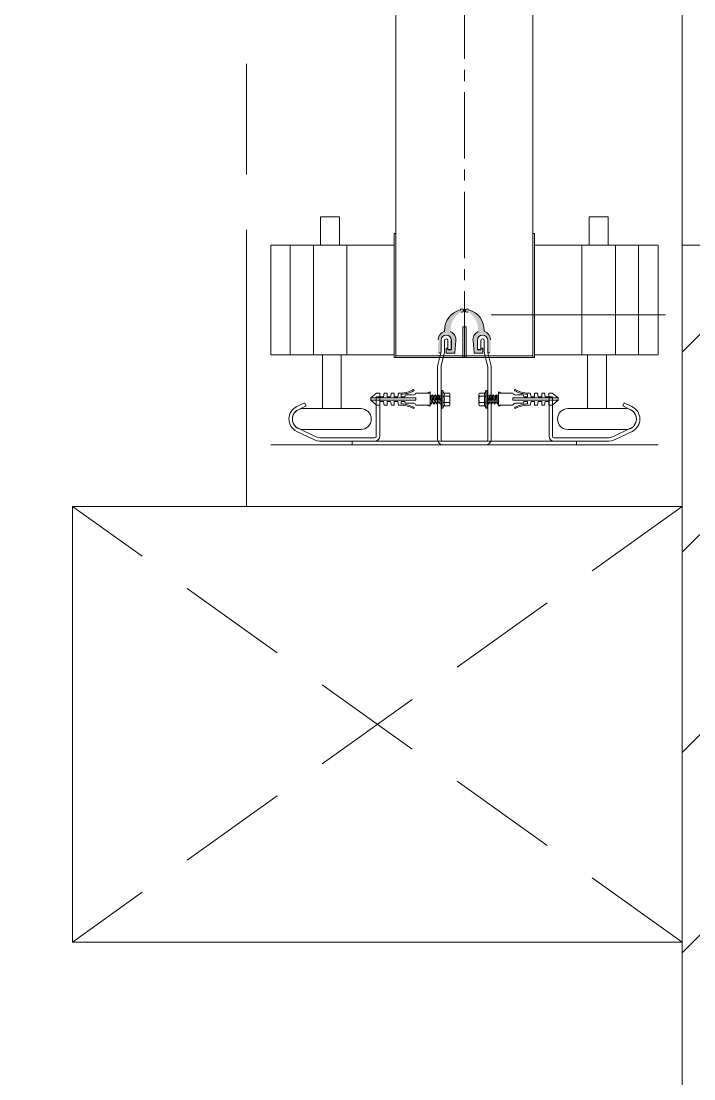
# Model space of a CAD drawing. Header units: millimetres. Extents: x -162958 to 167200, y -450 to 146301.
# Drawn here: x 138070 to 138457, y 130122 to 130729 of the extents above; entities that cross this region are included whole.
import ezdxf

# ---------------------------------------------------------------- set-up
doc = ezdxf.new("R2010")
doc.units = ezdxf.units.MM
for name, pattern in [('Xr_MB nha xuong CM2$0$Xr_MB nha xuong + VP$0$CENTER2', [28.575000000000003, 19.05, -3.175, 3.175, -3.175]), ('Xr_MB nha xuong CM2$0$Xr_MB nha xuong + VP$0$HIDDEN', [9.524999999999999, 6.35, -3.175]), ('Xr_MB nha xuong CM2$0$Xr_MB nha xuong + VP$0$HIDDENX2', [0.75, 0.5, -0.25])]:
    doc.linetypes.add(name, pattern=pattern)
for name, color, linetype, lineweight in [('Xr_MB nha xuong CM2$0$A-Solid-Wall H', 9, 'Continuous', 18), ('Xr_MB nha xuong CM2$0$A-Solid-WallC', 2, 'Continuous', 5), ('Xr_MB nha xuong CM2$0$Xr_MB nha xuong + VP$0$147CUA', 147, 'Continuous', 5), ('Xr_MB nha xuong CM2$0$Xr_MB nha xuong + VP$0$CJSC.11-Khuat', 169, 'Xr_MB nha xuong CM2$0$Xr_MB nha xuong + VP$0$HIDDENX2', 5), ('Xr_MB nha xuong CM2$0$Xr_MB nha xuong + VP$0$CJSC.2-Tuong', 8, 'Continuous', 5), ('Xr_MB nha xuong CM2$0$Xr_MB nha xuong + VP$0$CJSC.3-Net thay', 140, 'Continuous', 5), ('Xr_MB nha xuong CM2$0$Xr_MB nha xuong + VP$0$CJSC.8-Cua', 15, 'Continuous', 5)]:
    doc.layers.add(name, color=color, linetype=linetype, lineweight=lineweight)

# ---------------------------------------------------------------- blocks, each defined once
blk = doc.blocks.new('Xr_MB nha xuong CM2$0$2026Xr_MB nha xuong + VP$0$20240511cua cuon 5x4m')
blk.add_wipeout([(440860.2429716208, 1780962.105648726), (440860.2429716208, 1781162.105648726), (444860.2429716208, 1781162.105648726), (444860.2429716208, 1780962.1056487262)]).dxf.layer = 'Xr_MB nha xuong CM2$0$Xr_MB nha xuong + VP$0$CJSC.11-Khuat'
at = {"layer": 'Xr_MB nha xuong CM2$0$Xr_MB nha xuong + VP$0$147CUA', "color": 0}
blk.add_lwpolyline([(440860.2429716208, 1780962.105648726), (440860.2429716208, 1781162.105648726), (444860.2429716208, 1781162.105648726), (444860.2429716208, 1780962.105648726)], close=True, dxfattribs=at)
blk = doc.blocks.new('Xr_MB nha xuong CM2$0$2026Xr_MB nha xuong + VP$0$20240511CUA CUON NHANH 5X4M')
at = {"layer": 'Xr_MB nha xuong CM2$0$Xr_MB nha xuong + VP$0$CJSC.8-Cua'}
h = blk.add_hatch(color=256, dxfattribs=at)
edge = h.paths.add_edge_path()
edge.add_ellipse((532877.4261443012, 1688122.853504697), major_axis=(-0.1738785667439137, 0.1738785667439136), ratio=0.9999999999949267, start_angle=49.23560646993282, end_angle=109.7750835412209)
edge.add_ellipse((532875.2254181297, 1688118.18199776), major_axis=(-3.477571333518089, 3.477571333518089), ratio=0.9999999999990228, start_angle=215.8381215026716, end_angle=289.7750835357741, ccw=False)
edge.add_line((532880.0807045454, 1688117.398927786), (532879.5224901249, 1688110.539109331))
edge.add_ellipse((532879.2773988328, 1688110.559053516), major_axis=(-0.1738785667332311, 0.173878566733231), ratio=0.9999999999597684, start_angle=135.0000000191913, end_angle=220.3478340815832, ccw=False)
edge.add_line((532879.2773988328, 1688110.313152089), (532874.8319758463, 1688110.313152089))
edge.add_ellipse((532874.8319758463, 1688110.559053516), major_axis=(-0.1738785666912009, -0.173878566691201), ratio=0.999999999971421, start_angle=-45.00000000760002, end_angle=44.99999999403752, ccw=False)
edge.add_line((532874.5860744191, 1688110.559053516), (532874.5860744191, 1688113.018067789))
edge.add_ellipse((532874.8319758463, 1688113.018067789), major_axis=(-0.173878566691201, 0.1738785666912009), ratio=0.999999999971421, start_angle=-44.99999999403741, end_angle=45.00000000760002, ccw=False)
edge.add_line((532874.8319758463, 1688113.263969216), (532875.3237787008, 1688113.263969216))
edge.add_ellipse((532875.3237787008, 1688113.018067789), major_axis=(-0.1738785666912009, -0.173878566691201), ratio=0.999999999971421, start_angle=135.0000000059625, end_angle=225.0000000008187, ccw=False)
edge.add_line((532875.569680128, 1688113.018067789), (532875.569680128, 1688112.526264934))
edge.add_ellipse((532875.8155815552, 1688112.526264934), major_axis=(-0.1738785666912009, -0.1738785666912009), ratio=0.999999999971421, start_angle=314.9999999924, end_angle=404.9999999940374)
edge.add_line((532875.8155815552, 1688112.280363507), (532877.2909901186, 1688112.280363507))
edge.add_ellipse((532877.2909901182, 1688112.526264934), major_axis=(-0.1738785666991834, -0.1738785666991834), ratio=0.9999999999900508, start_angle=45.00000001384759, end_angle=99.15531080562705)
edge.add_line((532877.490319615, 1688112.382267491), (532877.5977977256, 1688112.382267491))
edge.add_line((532877.597797726, 1688112.382267491), (532877.597797726, 1688117.79209889))
edge.add_ellipse((532874.6469805993, 1688117.792098891), major_axis=(-2.086542800113071, -2.086542800113071), ratio=0.9999999999972956, start_angle=134.9999999993574, end_angle=314.9999999993574)
edge.add_line((532871.6961634734, 1688117.792098891), (532871.6961634734, 1688111.209577419))
edge.add_ellipse((532869.2371492011, 1688111.209577419), major_axis=(-1.73878566656704, -1.738785666567042), ratio=0.9999999999945743, start_angle=120.96375653136079, end_angle=134.9999999971321, ccw=False)
edge.add_line((532871.6227434545, 1688110.613178855), (532870.39268349, 1688110.492142668))
edge.add_ellipse((532870.354155388, 1688110.883693963), major_axis=(-0.278205706655803, 0.2782057066558027), ratio=0.9999999999996256, start_angle=44.17938350134301, end_angle=140.6197341970689, ccw=False)
edge.add_line((532869.9607534579, 1688110.889328831), (532870.0631128435, 1688118.035614162))
edge.add_ellipse((532874.9808076366, 1688118.092908852), major_axis=(-3.477571333525854, 3.477571333525853), ratio=0.9999999999980459, start_angle=-25.953319780062486, end_angle=45.667506949178176, ccw=False)
edge.add_ellipse((532873.2401959032, 1688123.214409555), major_axis=(-0.3477571334271461, 0.3477571334271461), ratio=0.9999999999951805, start_angle=151.0134550133116, end_angle=227.0610489821468)
edge.add_ellipse((532885.6170734761, 1688123.659823852), major_axis=(-8.409682342549184, 8.40968234254918), ratio=0.9999999999998584, start_angle=-30.56151097227712, end_angle=47.061048965440705, ccw=False)
edge.add_ellipse((532883.5963217595, 1688134.90329481), major_axis=(-0.6955142667529323, -0.6955142667529326), ratio=0.9999999999937147, start_angle=20.46370466097801, end_angle=298.8263261093956, ccw=False)
edge.add_ellipse((532888.953878057, 1688123.707251428), major_axis=(-8.347541424541994, 8.347541424542), ratio=0.9999999999998974, start_angle=344.2374473503, end_angle=409.2356064982607)
h = blk.add_hatch(color=256, dxfattribs=at)
edge = h.paths.add_edge_path()
edge.add_ellipse((532892.7342077785, 1688122.853504697), major_axis=(0.1738785667439137, 0.1738785667439136), ratio=0.9999999999949267, start_angle=250.2249164587791, end_angle=310.7643935300672, ccw=False)
edge.add_ellipse((532894.93493395, 1688118.18199776), major_axis=(3.477571333518089, 3.477571333518089), ratio=0.9999999999990228, start_angle=70.22491646422587, end_angle=144.1618784973284)
edge.add_line((532890.0796475343, 1688117.398927786), (532890.6378619547, 1688110.539109331))
edge.add_ellipse((532890.8829532468, 1688110.559053516), major_axis=(0.1738785667332312, 0.173878566733231), ratio=0.9999999999597684, start_angle=139.6521659184168, end_angle=224.9999999808087)
edge.add_line((532890.8829532468, 1688110.313152089), (532895.3283762333, 1688110.313152089))
edge.add_ellipse((532895.3283762333, 1688110.559053516), major_axis=(0.1738785666912008, -0.173878566691201), ratio=0.999999999971421, start_angle=315.0000000059625, end_angle=405.0000000076)
edge.add_line((532895.5742776606, 1688110.559053516), (532895.5742776606, 1688113.018067789))
edge.add_ellipse((532895.3283762333, 1688113.018067789), major_axis=(0.1738785666912011, 0.1738785666912009), ratio=0.999999999971421, start_angle=314.9999999924, end_angle=404.9999999940374)
edge.add_line((532895.3283762333, 1688113.263969216), (532894.8365733789, 1688113.263969216))
edge.add_ellipse((532894.8365733789, 1688113.018067789), major_axis=(0.1738785666912008, -0.173878566691201), ratio=0.999999999971421, start_angle=134.9999999991813, end_angle=224.9999999940375)
edge.add_line((532894.5906719516, 1688113.018067789), (532894.5906719516, 1688112.526264934))
edge.add_ellipse((532894.3447705244, 1688112.526264934), major_axis=(0.1738785666912008, -0.1738785666912009), ratio=0.999999999971421, start_angle=-44.99999999403741, end_angle=45.00000000760002, ccw=False)
edge.add_line((532894.3447705244, 1688112.280363507), (532892.869361961, 1688112.280363507))
edge.add_ellipse((532892.8693619615, 1688112.526264934), major_axis=(0.1738785666991834, -0.1738785666991835), ratio=0.9999999999900508, start_angle=260.84468919437296, end_angle=314.99999998615243, ccw=False)
edge.add_line((532892.6700324647, 1688112.382267491), (532892.5625543541, 1688112.382267491))
edge.add_line((532892.5625543536, 1688112.382267491), (532892.5625543536, 1688117.79209889))
edge.add_ellipse((532895.5133714804, 1688117.792098891), major_axis=(2.08654280011307, -2.086542800113071), ratio=0.9999999999972956, start_angle=45.000000000642615, end_angle=225.0000000006426, ccw=False)
edge.add_line((532898.4641886062, 1688117.792098891), (532898.4641886062, 1688111.209577419))
edge.add_ellipse((532900.9232028786, 1688111.209577419), major_axis=(1.73878566656704, -1.738785666567042), ratio=0.9999999999945743, start_angle=225.0000000028679, end_angle=239.0362434686392)
edge.add_line((532898.5376086251, 1688110.613178855), (532899.7676685897, 1688110.492142668))
edge.add_ellipse((532899.8061966917, 1688110.883693963), major_axis=(0.2782057066558031, 0.2782057066558027), ratio=0.9999999999996256, start_angle=219.3802658029311, end_angle=315.820616498657)
edge.add_line((532900.1995986218, 1688110.889328831), (532900.0972392361, 1688118.035614162))
edge.add_ellipse((532895.179544443, 1688118.092908852), major_axis=(3.477571333525855, 3.477571333525852), ratio=0.9999999999980459, start_angle=314.3324930508218, end_angle=385.9533197800625)
edge.add_ellipse((532896.9201561764, 1688123.214409555), major_axis=(0.3477571334271463, 0.347757133427146), ratio=0.9999999999951805, start_angle=132.9389510178532, end_angle=208.9865449866884, ccw=False)
edge.add_ellipse((532884.5432786036, 1688123.659823852), major_axis=(8.409682342549187, 8.409682342549178), ratio=0.9999999999998584, start_angle=312.9389510345593, end_angle=390.5615109722771)
edge.add_ellipse((532886.5640303202, 1688134.90329481), major_axis=(0.695514266752932, -0.6955142667529328), ratio=0.9999999999937147, start_angle=61.17367389060441, end_angle=339.536295339022)
edge.add_ellipse((532881.2064740227, 1688123.707251428), major_axis=(8.347541424541994, 8.347541424542), ratio=0.9999999999998974, start_angle=-49.23560649826072, end_angle=15.762552649700012, ccw=False)
at = {"layer": 'Xr_MB nha xuong CM2$0$Xr_MB nha xuong + VP$0$CJSC.11-Khuat', "linetype": 'Xr_MB nha xuong CM2$0$Xr_MB nha xuong + VP$0$HIDDEN', "ltscale": 10}
for p, q in [((533010.0801760382, 1688022.355879378), (532660.0801760382, 1687772.355879378)), ((533010.0801760382, 1687772.355879378), (532660.0801760382, 1688022.355879378))]:
    blk.add_line(p, q, dxfattribs=at)
blk.add_lwpolyline([(533010.08017604, 1692322.355879378), (533010.08017604, 1688022.355879378), (532760.08017604, 1688022.355879378), (532760.08017604, 1692322.355879378)], close=True, dxfattribs=at)
at = {"layer": 'Xr_MB nha xuong CM2$0$Xr_MB nha xuong + VP$0$CJSC.3-Net thay'}
blk.add_lwpolyline([(533010.0801760382, 1688022.355879378), (533010.0801760382, 1687772.355879378), (532660.0801760382, 1687772.355879378), (532660.0801760382, 1688022.355879378)], close=True, dxfattribs=at)
at = {"layer": 'Xr_MB nha xuong CM2$0$Xr_MB nha xuong + VP$0$CJSC.8-Cua'}
for p, q in [((532845.7359476874, 1688107.792150653), (532845.7359476879, 1692235.936002394)), ((532924.4244043923, 1688107.792150653), (532924.4244043919, 1692235.936002394)), ((532802.5809542381, 1688176.437067194), (532802.5809542381, 1688188.560114334)), ((532802.5809542381, 1688188.560114334), (532813.4006170349, 1688188.560114334)), ((532813.4006170349, 1688176.437067194), (532813.4006170349, 1688188.560114334)), ((532956.7597350448, 1688176.437067194), (532956.7597350448, 1688188.560114334)), ((532967.5793978416, 1688188.560114334), (532956.7597350448, 1688188.560114334)), ((532967.5793978416, 1688176.437067194), (532967.5793978416, 1688188.560114334)), ((532802.5809542381, 1688172.355879378), (532802.5809542381, 1688176.437067194)), ((532813.4006170349, 1688172.355879378), (532813.4006170349, 1688176.437067194)), ((532845.7359476874, 1688179.075680532), (532844.7523419785, 1688179.075680532)), ((532844.7523419785, 1688107.792150653), (532844.7523419785, 1688179.075680532)), ((532924.4244043923, 1688179.075680532), (532925.4080101012, 1688179.075680532)), ((532925.4080101012, 1688107.792150653), (532925.4080101012, 1688179.075680532)), ((532956.7597350448, 1688172.355879378), (532956.7597350448, 1688176.437067194)), ((532967.5793978416, 1688172.355879378), (532967.5793978416, 1688176.437067194)), ((532813.4006170349, 1688172.355879378), (532773.9327309451, 1688172.355879378)), ((532773.9327309451, 1688172.355879378), (532773.9327309451, 1688109.405114015)), ((532785.1577817376, 1688109.405114015), (532785.1577817376, 1688172.355879378)), ((532798.4006299756, 1688172.355879378), (532798.4006299756, 1688109.405114015)), ((532844.7523419785, 1688172.355879378), (532813.4006170349, 1688172.355879378)), ((532817.5809412973, 1688172.355879378), (532817.5809412973, 1688109.405114015)), ((532925.4080101012, 1688172.355879378), (532956.7597350448, 1688172.355879378)), ((532952.5794107823, 1688172.355879378), (532952.5794107823, 1688109.405114015)), ((532956.7597350448, 1688172.355879378), (532996.2276211346, 1688172.355879378)), ((532971.7597221041, 1688172.355879378), (532971.7597221041, 1688109.405114015)), ((532985.002570342, 1688109.405114015), (532985.002570342, 1688172.355879378)), ((532996.2276211346, 1688172.355879378), (532996.2276211346, 1688109.405114015)), ((532900.431400025, 1688132.300347799), (533000.4314000246, 1688132.300347799)), ((532884.0965703314, 1688125.447836892), (532885.0801760403, 1688125.447836892)), ((532884.0965703314, 1688107.792150653), (532884.0965703314, 1688125.447836892)), ((532886.0637817483, 1688125.447836892), (532885.0801760394, 1688125.447836892)), ((532886.0637817483, 1688107.792150653), (532886.0637817483, 1688125.447836892)), ((532871.6961634734, 1688117.792098891), (532871.6961634734, 1688111.209577419)), ((532873.6633748908, 1688117.792098891), (532873.6633748908, 1688111.209577419)), ((532874.8319758463, 1688113.263969216), (532875.3237787008, 1688113.263969216)), ((532875.6305863082, 1688117.792098891), (532875.6305863082, 1688112.382267491)), ((532877.5368915454, 1688112.526264934), (532877.5368915454, 1688118.18199776)), ((532877.597797726, 1688117.792098891), (532877.597797726, 1688112.382267491)), ((532879.5224901249, 1688110.539109331), (532880.0807045454, 1688117.398927786)), ((532890.6378619547, 1688110.539109331), (532890.0796475343, 1688117.398927786)), ((532892.5625543536, 1688117.792098891), (532892.5625543536, 1688112.382267491)), ((532892.6234605343, 1688112.526264934), (532892.6234605343, 1688118.18199776)), ((532894.5297657715, 1688117.792098891), (532894.5297657715, 1688112.382267491)), ((532895.3283762333, 1688113.263969216), (532894.8365733789, 1688113.263969216)), ((532896.4969771889, 1688117.792098891), (532896.4969771889, 1688111.209577419)), ((532898.4641886062, 1688117.792098891), (532898.4641886062, 1688111.209577419)), ((532773.9327309451, 1688109.405114015), (532813.4006170349, 1688109.405114015)), ((532803.564559947, 1688078.546231109), (532803.564559947, 1688109.405114015)), ((532813.4006170349, 1688109.405114015), (532844.752341979, 1688109.405114015)), ((532814.3842227438, 1688078.546231109), (532814.3842227438, 1688109.405114015)), ((532886.0637817483, 1688107.792150653), (532844.7523419785, 1688107.792150653)), ((532885.0801760394, 1688108.775756362), (532845.7359476874, 1688108.775756362)), ((532871.6227434545, 1688110.613178855), (532869.8611080886, 1688103.56663739)), ((532870.39268349, 1688110.492142668), (532871.6227434545, 1688110.613178855)), ((532873.5312188577, 1688110.136060005), (532871.7695834914, 1688103.089518539)), ((532874.5860744191, 1688110.559053516), (532874.5860744191, 1688113.018067789)), ((532874.8319758463, 1688110.313152089), (532879.2773988328, 1688110.313152089)), ((532875.569680128, 1688113.018067789), (532875.569680128, 1688112.526264934)), ((532877.597797726, 1688112.382267491), (532875.6305863082, 1688112.382267491)), ((532875.8155815552, 1688112.280363507), (532877.2909901182, 1688112.280363507)), ((532884.0965703314, 1688107.792150653), (532925.4080101012, 1688107.792150653)), ((532885.0801760403, 1688108.775756362), (532924.4244043923, 1688108.775756362)), ((532895.3283762333, 1688110.313152089), (532890.8829532468, 1688110.313152089)), ((532892.5625543536, 1688112.382267491), (532894.5297657715, 1688112.382267491)), ((532894.3447705244, 1688112.280363507), (532892.8693619615, 1688112.280363507)), ((532894.5906719516, 1688113.018067789), (532894.5906719516, 1688112.526264934)), ((532895.5742776606, 1688110.559053516), (532895.5742776606, 1688113.018067789)), ((532896.6291332219, 1688110.136060005), (532898.3907685883, 1688103.089518539)), ((532898.5376086251, 1688110.613178855), (532900.299243991, 1688103.56663739)), ((532899.7676685897, 1688110.492142668), (532898.5376086251, 1688110.613178855)), ((532956.7597350448, 1688109.405114015), (532925.4080101007, 1688109.405114015)), ((532955.7761293359, 1688078.546231109), (532955.7761293359, 1688109.405114015)), ((532996.2276211346, 1688109.405114015), (532956.7597350448, 1688109.405114015)), ((532966.5957921327, 1688078.546231109), (532966.5957921327, 1688109.405114015)), ((532869.7289520556, 1688060.74296778), (532869.7289520556, 1688102.493119976)), ((532871.6961634734, 1688060.74296778), (532871.6961634734, 1688102.493119976)), ((532898.4641886062, 1688060.74296778), (532898.4641886062, 1688102.493119976)), ((532900.4314000241, 1688060.74296778), (532900.4314000241, 1688102.493119976)), ((532856.2612782835, 1688088.915957254), (532855.9148038018, 1688089.504621624)), ((532913.8990737961, 1688088.915957254), (532914.2455482779, 1688089.504621624)), ((532831.2968514857, 1688084.685433939), (532834.6308598218, 1688087.417672018)), ((532857.2531132458, 1688084.685433939), (532831.2968514857, 1688084.685433939)), ((532831.2968514857, 1688083.319314898), (532831.2968514857, 1688084.685433939)), ((532857.2531132458, 1688083.319314898), (532831.2968514857, 1688083.319314898)), ((532834.6308598218, 1688080.587076819), (532831.2968514857, 1688083.319314898)), ((532834.5298175344, 1688085.3331105), (532834.5298175344, 1688062.710179197)), ((532836.4970289522, 1688085.3331105), (532834.5298175344, 1688085.3331105)), ((532834.6308598218, 1688087.417672018), (532836.5836184218, 1688087.417672018)), ((532836.4970289522, 1688085.3331105), (532836.4970289522, 1688062.710179197)), ((532836.5836184218, 1688087.417672018), (532836.5836184218, 1688085.368493459)), ((532836.5836184218, 1688085.368493459), (532838.6327969821, 1688085.368493459)), ((532838.6327969821, 1688085.368493459), (532839.0832858265, 1688087.417672018)), ((532839.0832858265, 1688087.417672018), (532840.6819755419, 1688087.417672018)), ((532840.6819755419, 1688087.417672018), (532840.6819755419, 1688085.368493459)), ((532840.6819755419, 1688085.368493459), (532842.7311541017, 1688085.368493459)), ((532842.7311541017, 1688085.368493459), (532843.1816429466, 1688087.417672018)), ((532843.1816429466, 1688087.417672018), (532844.7803326619, 1688087.417672018)), ((532844.7803326619, 1688087.417672018), (532844.7803326619, 1688085.368493459)), ((532844.7803326619, 1688085.368493459), (532846.8295112222, 1688085.368493459)), ((532846.8295112222, 1688085.368493459), (532847.2800000662, 1688087.417672018)), ((532847.2800000662, 1688087.417672018), (532848.878689782, 1688087.417672018)), ((532848.878689782, 1688086.739572717), (532848.878689782, 1688085.368493459)), ((532848.878689782, 1688085.368493459), (532850.9278683418, 1688085.368493459)), ((532850.9278683418, 1688085.368493459), (532851.1531127642, 1688086.393082738)), ((532851.1531127642, 1688086.393082738), (532854.9803358547, 1688086.393082738)), ((532857.2531132458, 1688087.417672018), (532865.449827486, 1688087.417672018)), ((532857.2531132458, 1688083.319314898), (532857.2531132458, 1688084.685433939)), ((532863.4006489262, 1688087.417672018), (532865.449827486, 1688088.100731538)), ((532865.449827486, 1688087.417672018), (532865.449827486, 1688088.100731538)), ((532865.449827486, 1688080.587076819), (532865.449827486, 1688087.417672018)), ((532865.4982165343, 1688085.770389993), (532866.2433624079, 1688085.770389993)), ((532865.4982165343, 1688085.770389993), (532866.4917443658, 1688081.796278668)), ((532866.7401263237, 1688086.515535866), (532866.2433624079, 1688085.770389993)), ((532866.2433624079, 1688085.770389993), (532867.2368902394, 1688081.796278668)), ((532866.7401263237, 1688086.515535866), (532867.2368902394, 1688085.770389993)), ((532866.7401263237, 1688086.515535866), (532867.3224624002, 1688083.312687444)), ((532867.2368902394, 1688085.770389993), (532867.9820361126, 1688085.770389993)), ((532867.2368902394, 1688085.770389993), (532868.2304180709, 1688081.796278668)), ((532868.4788000283, 1688086.515535866), (532867.9820361126, 1688085.770389993)), ((532867.9820361126, 1688085.770389993), (532868.9755639441, 1688081.796278668)), ((532868.4788000283, 1688086.515535866), (532868.9755639441, 1688085.770389993)), ((532868.4788000283, 1688086.515535866), (532869.0611361053, 1688083.312687444)), ((532868.9755639441, 1688085.770389993), (532869.7207098177, 1688085.770389993)), ((532868.9755639441, 1688085.770389993), (532869.9690917756, 1688081.796278668)), ((532870.2174737335, 1688086.515535866), (532869.7207098177, 1688085.770389993)), ((532869.7207098177, 1688085.770389993), (532870.7142376492, 1688081.796278668)), ((532870.2174737335, 1688086.515535866), (532870.7142376492, 1688085.770389993)), ((532870.2174737335, 1688086.515535866), (532870.7998098105, 1688083.312687444)), ((532870.7142376492, 1688085.770389993), (532871.9914542825, 1688085.770389993)), ((532870.7142376492, 1688085.770389993), (532871.7077654803, 1688081.796278668)), ((532899.4461144304, 1688085.770389993), (532898.1688977971, 1688085.770389993)), ((532899.4461144304, 1688085.770389993), (532898.4525865994, 1688081.796278668)), ((532899.9428783462, 1688086.515535866), (532899.3605422692, 1688083.312687444)), ((532899.9428783462, 1688086.515535866), (532899.4461144304, 1688085.770389993)), ((532900.439642262, 1688085.770389993), (532899.4461144304, 1688081.796278668)), ((532899.9428783462, 1688086.515535866), (532900.439642262, 1688085.770389993)), ((532901.1847881356, 1688085.770389993), (532900.1912603041, 1688081.796278668)), ((532901.1847881356, 1688085.770389993), (532900.439642262, 1688085.770389993)), ((532901.6815520513, 1688086.515535866), (532901.0992159743, 1688083.312687444)), ((532901.6815520513, 1688086.515535866), (532901.1847881356, 1688085.770389993)), ((532902.1783159671, 1688085.770389993), (532901.1847881356, 1688081.796278668)), ((532901.6815520513, 1688086.515535866), (532902.1783159671, 1688085.770389993)), ((532902.9234618403, 1688085.770389993), (532901.9299340087, 1688081.796278668)), ((532902.9234618403, 1688085.770389993), (532902.1783159671, 1688085.770389993)), ((532903.420225756, 1688086.515535866), (532902.8378896795, 1688083.312687444)), ((532903.420225756, 1688086.515535866), (532902.9234618403, 1688085.770389993)), ((532903.9169896718, 1688085.770389993), (532902.9234618403, 1688081.796278668)), ((532903.420225756, 1688086.515535866), (532903.9169896718, 1688085.770389993)), ((532904.6621355454, 1688085.770389993), (532903.6686077139, 1688081.796278668)), ((532904.6621355454, 1688085.770389993), (532903.9169896718, 1688085.770389993)), ((532906.7597031535, 1688087.417672018), (532904.7105245937, 1688088.100731538)), ((532904.7105245937, 1688087.417672018), (532904.7105245937, 1688088.100731538)), ((532904.7105245937, 1688080.587076819), (532904.7105245937, 1688087.417672018)), ((532912.9072388338, 1688087.417672018), (532904.7105245937, 1688087.417672018)), ((532912.9072388338, 1688083.319314898), (532912.9072388338, 1688084.685433939)), ((532912.9072388338, 1688084.685433939), (532938.8635005939, 1688084.685433939)), ((532912.9072388338, 1688083.319314898), (532938.8635005939, 1688083.319314898)), ((532919.0072393154, 1688086.393082738), (532915.180016225, 1688086.393082738)), ((532919.2324837379, 1688085.368493459), (532919.0072393154, 1688086.393082738)), ((532921.2816622977, 1688085.368493459), (532919.2324837379, 1688085.368493459)), ((532922.8803520135, 1688087.417672018), (532921.2816622977, 1688087.417672018)), ((532921.2816622977, 1688086.739572717), (532921.2816622977, 1688085.368493459)), ((532923.3308408575, 1688085.368493459), (532922.8803520135, 1688087.417672018)), ((532925.3800194177, 1688085.368493459), (532923.3308408575, 1688085.368493459)), ((532926.9787091331, 1688087.417672018), (532925.3800194177, 1688087.417672018)), ((532925.3800194177, 1688087.417672018), (532925.3800194177, 1688085.368493459)), ((532927.429197978, 1688085.368493459), (532926.9787091331, 1688087.417672018)), ((532929.4783765378, 1688085.368493459), (532927.429197978, 1688085.368493459)), ((532929.4783765378, 1688087.417672018), (532929.4783765378, 1688085.368493459)), ((532931.0770662532, 1688087.417672018), (532929.4783765378, 1688087.417672018)), ((532931.5275550976, 1688085.368493459), (532931.0770662532, 1688087.417672018)), ((532933.5767336579, 1688085.368493459), (532931.5275550976, 1688085.368493459)), ((532933.5767336579, 1688087.417672018), (532933.5767336579, 1688085.368493459)), ((532935.5294922579, 1688087.417672018), (532933.5767336579, 1688087.417672018)), ((532933.6633231274, 1688085.3331105), (532933.6633231274, 1688062.710179197)), ((532933.6633231274, 1688085.3331105), (532935.6305345453, 1688085.3331105)), ((532938.8635005939, 1688084.685433939), (532935.5294922579, 1688087.417672018)), ((532935.5294922579, 1688080.587076819), (532938.8635005939, 1688083.319314898)), ((532935.6305345453, 1688085.3331105), (532935.6305345453, 1688062.710179197)), ((532938.8635005939, 1688083.319314898), (532938.8635005939, 1688084.685433939)), ((532793.4038532113, 1688081.765067975), (532788.9205287655, 1688079.683078976)), ((532794.201983474, 1688080.046386023), (532789.6717949656, 1688077.86229077)), ((532825.6156500636, 1688078.546231109), (532792.3331326272, 1688078.546231109)), ((532794.201983474, 1688080.046386023), (532793.4038532113, 1688081.765067975)), ((532834.6308598218, 1688080.587076819), (532836.5836184218, 1688080.587076819)), ((532836.5836184218, 1688080.587076819), (532836.5836184218, 1688082.636255378)), ((532836.5836184218, 1688082.636255378), (532838.6327969821, 1688082.636255378)), ((532838.6327969821, 1688082.636255378), (532839.0832858265, 1688080.587076819)), ((532839.0832858265, 1688080.587076819), (532840.6819755419, 1688080.587076819)), ((532840.6819755419, 1688082.636255378), (532842.7311541017, 1688082.636255378)), ((532840.6819755419, 1688080.587076819), (532840.6819755419, 1688082.636255378)), ((532842.7311541017, 1688082.636255378), (532843.1816429466, 1688080.587076819)), ((532843.1816429466, 1688080.587076819), (532844.7803326619, 1688080.587076819)), ((532844.7803326619, 1688080.587076819), (532844.7803326619, 1688082.636255378)), ((532844.7803326619, 1688082.636255378), (532846.8295112222, 1688082.636255378)), ((532846.8295112222, 1688082.636255378), (532847.2800000662, 1688080.587076819)), ((532847.2800000662, 1688080.587076819), (532848.878689782, 1688080.587076819)), ((532848.878689782, 1688082.636255378), (532850.9278683418, 1688082.636255378)), ((532848.878689782, 1688081.26517612), (532848.878689782, 1688082.636255378)), ((532850.9278683418, 1688082.636255378), (532851.1531127642, 1688081.611666099)), ((532851.1531127642, 1688081.611666099), (532854.9803358547, 1688081.611666099)), ((532855.9148038018, 1688078.500127213), (532856.2612782835, 1688079.088791583)), ((532857.2531132458, 1688080.587076819), (532865.449827486, 1688080.587076819)), ((532863.4006489262, 1688080.587076819), (532865.449827486, 1688079.904017299)), ((532865.449827486, 1688080.587076819), (532865.449827486, 1688079.904017299)), ((532865.99498045, 1688081.051132794), (532865.4982165343, 1688081.796278668)), ((532865.7946275768, 1688082.153073595), (532865.99498045, 1688081.051132794)), ((532865.99498045, 1688081.051132794), (532866.4917443658, 1688081.796278668)), ((532867.2368902394, 1688081.796278668), (532866.4917443658, 1688081.796278668)), ((532867.7336541552, 1688081.051132794), (532867.2368902394, 1688081.796278668)), ((532867.533301282, 1688082.153073595), (532867.7336541552, 1688081.051132794)), ((532867.7336541552, 1688081.051132794), (532868.2304180709, 1688081.796278668)), ((532868.9755639441, 1688081.796278668), (532868.2304180709, 1688081.796278668)), ((532869.4723278598, 1688081.051132794), (532868.9755639441, 1688081.796278668)), ((532869.2719749871, 1688082.153073595), (532869.4723278598, 1688081.051132794)), ((532869.4723278598, 1688081.051132794), (532869.9690917756, 1688081.796278668)), ((532870.7142376492, 1688081.796278668), (532869.9690917756, 1688081.796278668)), ((532871.2110015645, 1688081.051132794), (532870.7142376492, 1688081.796278668)), ((532871.0106486918, 1688082.153073595), (532871.2110015645, 1688081.051132794)), ((532871.2110015645, 1688081.051132794), (532871.7077654803, 1688081.796278668)), ((532871.9914542825, 1688081.796278668), (532871.7077654803, 1688081.796278668)), ((532898.1688977971, 1688081.796278668), (532898.4525865994, 1688081.796278668)), ((532898.9493505151, 1688081.051132794), (532898.4525865994, 1688081.796278668)), ((532899.1497033879, 1688082.153073595), (532898.9493505151, 1688081.051132794)), ((532898.9493505151, 1688081.051132794), (532899.4461144304, 1688081.796278668)), ((532899.4461144304, 1688081.796278668), (532900.1912603041, 1688081.796278668)), ((532900.6880242198, 1688081.051132794), (532900.1912603041, 1688081.796278668)), ((532900.8883770925, 1688082.153073595), (532900.6880242198, 1688081.051132794)), ((532900.6880242198, 1688081.051132794), (532901.1847881356, 1688081.796278668)), ((532901.1847881356, 1688081.796278668), (532901.9299340087, 1688081.796278668)), ((532902.4266979245, 1688081.051132794), (532901.9299340087, 1688081.796278668)), ((532902.6270507977, 1688082.153073595), (532902.4266979245, 1688081.051132794)), ((532902.4266979245, 1688081.051132794), (532902.9234618403, 1688081.796278668)), ((532902.9234618403, 1688081.796278668), (532903.6686077139, 1688081.796278668)), ((532904.1653716296, 1688081.051132794), (532903.6686077139, 1688081.796278668)), ((532904.3657245028, 1688082.153073595), (532904.1653716296, 1688081.051132794)), ((532904.1653716296, 1688081.051132794), (532904.6621355454, 1688081.796278668)), ((532912.9072388338, 1688080.587076819), (532904.7105245937, 1688080.587076819)), ((532904.7105245937, 1688080.587076819), (532904.7105245937, 1688079.904017299)), ((532906.7597031535, 1688080.587076819), (532904.7105245937, 1688079.904017299)), ((532914.2455482779, 1688078.500127213), (532913.8990737961, 1688079.088791583)), ((532919.0072393154, 1688081.611666099), (532915.180016225, 1688081.611666099)), ((532919.2324837379, 1688082.636255378), (532919.0072393154, 1688081.611666099)), ((532921.2816622977, 1688082.636255378), (532919.2324837379, 1688082.636255378)), ((532921.2816622977, 1688081.26517612), (532921.2816622977, 1688082.636255378)), ((532922.8803520135, 1688080.587076819), (532921.2816622977, 1688080.587076819)), ((532923.3308408575, 1688082.636255378), (532922.8803520135, 1688080.587076819)), ((532925.3800194177, 1688082.636255378), (532923.3308408575, 1688082.636255378)), ((532925.3800194177, 1688080.587076819), (532925.3800194177, 1688082.636255378)), ((532926.9787091331, 1688080.587076819), (532925.3800194177, 1688080.587076819)), ((532927.429197978, 1688082.636255378), (532926.9787091331, 1688080.587076819)), ((532929.4783765378, 1688082.636255378), (532927.429197978, 1688082.636255378)), ((532929.4783765378, 1688080.587076819), (532929.4783765378, 1688082.636255378)), ((532931.0770662532, 1688080.587076819), (532929.4783765378, 1688080.587076819)), ((532931.5275550976, 1688082.636255378), (532931.0770662532, 1688080.587076819)), ((532933.5767336579, 1688082.636255378), (532931.5275550976, 1688082.636255378)), ((532933.5767336579, 1688080.587076819), (532933.5767336579, 1688082.636255378)), ((532935.5294922579, 1688080.587076819), (532933.5767336579, 1688080.587076819)), ((532944.544702016, 1688078.546231109), (532977.8272194525, 1688078.546231109)), ((532975.9583686057, 1688080.046386023), (532976.7564988683, 1688081.765067975)), ((532975.9583686057, 1688080.046386023), (532980.488557114, 1688077.86229077)), ((532976.7564988683, 1688081.765067975), (532981.2398233141, 1688079.683078976)), ((532786.3514600431, 1688073.014777619), (532786.3514600431, 1688072.077694952)), ((532831.5973226477, 1688072.077694952), (532831.5973226477, 1688073.014777619)), ((532938.563029432, 1688072.077694952), (532938.563029432, 1688073.014777619)), ((532983.8088920366, 1688073.014777619), (532983.8088920366, 1688072.077694952)), ((532798.2085761249, 1688060.930521607), (532788.8174692688, 1688065.458163639)), ((532799.0629018222, 1688062.702539769), (532789.6717949656, 1688067.230181801)), ((532792.3331326272, 1688066.546241462), (532825.6156500636, 1688066.546241462)), ((532977.8272194525, 1688066.546241462), (532944.544702016, 1688066.546241462)), ((532971.0974502575, 1688062.702539769), (532980.488557114, 1688067.230181801)), ((532971.9517759548, 1688060.930521607), (532981.3428828109, 1688065.458163639)), ((532833.5462118255, 1688061.726573488), (532803.3345303067, 1688061.726573488)), ((532803.3345303067, 1688059.759362071), (532897.4805828978, 1688059.759362071)), ((532820.7593376113, 1688059.759362071), (532820.7593376113, 1688057.792150653)), ((532966.8258217729, 1688059.759362071), (532872.6797691819, 1688059.759362071)), ((532936.6141402542, 1688061.726573488), (532966.8258217729, 1688061.726573488)), ((532949.4010144684, 1688059.759362071), (532949.4010144684, 1688057.792150653)), ((532996.2276211346, 1688057.792150653), (532773.9327309451, 1688057.792150653)), ((532897.4805828978, 1688057.792150653), (532820.7593376113, 1688057.792150653)), ((532872.6797691819, 1688057.792150653), (532949.4010144684, 1688057.792150653))]:
    blk.add_line(p, q, dxfattribs=at)
at = {"layer": 'Xr_MB nha xuong CM2$0$Xr_MB nha xuong + VP$0$CJSC.8-Cua', "linetype": 'Xr_MB nha xuong CM2$0$Xr_MB nha xuong + VP$0$CENTER2', "ltscale": 2}
for p in [(532885.0801760394, 1688107.792150653), (532885.0801760403, 1688107.792150653)]:
    blk.add_line(p, (532885.08017604, 1692235.936002394), dxfattribs=at)
at = {"layer": 'Xr_MB nha xuong CM2$0$Xr_MB nha xuong + VP$0$CJSC.8-Cua', "extrusion": (-3.576906293552998e-30, 1.224606353771678e-16, -1)}
for p, q in [((532871.9914542825, 1688088.868309124), (532872.7248641083, 1688088.868309124)), ((532871.9914542825, 1688088.868309124), (532871.9914542825, 1688078.698359536)), ((532872.7248641083, 1688088.868309124), (532873.3434029685, 1688087.453098665)), ((532872.7248641083, 1688088.868309124), (532872.7248641083, 1688078.698359536)), ((532873.3434029685, 1688087.453098665), (532876.4635240098, 1688087.453098665)), ((532873.3434029685, 1688085.618216339), (532876.4635240098, 1688085.618216339)), ((532876.7341711575, 1688086.535657662), (532876.7341711575, 1688081.031010999)), ((532871.9914542825, 1688078.698359536), (532872.7248641083, 1688078.698359536)), ((532872.7248641083, 1688078.698359536), (532873.3434029685, 1688080.113569995)), ((532873.3434029685, 1688081.948452321), (532876.4635240098, 1688081.948452321)), ((532873.3434029685, 1688080.113569995), (532876.4635240098, 1688080.113569995))]:
    blk.add_line(p, q, dxfattribs=at)
at = {"layer": 'Xr_MB nha xuong CM2$0$Xr_MB nha xuong + VP$0$CJSC.8-Cua', "extrusion": (3.631289740355381e-30, 1.224606353771678e-16, -1)}
for p, q in [((532893.4261809222, 1688086.535657662), (532893.4261809222, 1688081.031010999)), ((532896.8169491112, 1688087.453098665), (532893.6968280699, 1688087.453098665)), ((532896.8169491112, 1688085.618216339), (532893.6968280699, 1688085.618216339)), ((532897.4354879714, 1688088.868309124), (532896.8169491112, 1688087.453098665)), ((532898.1688977971, 1688088.868309124), (532897.4354879714, 1688088.868309124)), ((532897.4354879714, 1688088.868309124), (532897.4354879714, 1688078.698359536)), ((532898.1688977971, 1688088.868309124), (532898.1688977971, 1688078.698359536)), ((532896.8169491112, 1688081.948452321), (532893.6968280699, 1688081.948452321)), ((532896.8169491112, 1688080.113569995), (532893.6968280699, 1688080.113569995)), ((532897.4354879714, 1688078.698359536), (532896.8169491112, 1688080.113569995)), ((532898.1688977971, 1688078.698359536), (532897.4354879714, 1688078.698359536))]:
    blk.add_line(p, q, dxfattribs=at)
at = {"layer": 'Xr_MB nha xuong CM2$0$Xr_MB nha xuong + VP$0$CJSC.8-Cua', "color": 6}
blk.add_lwpolyline([(533010.08017604, 1688172.355879378), (533010.08017604, 1688022.355879378), (532760.08017604, 1688022.355879378), (532760.08017604, 1688172.355879378)], dxfattribs=at)
at = {"layer": 'Xr_MB nha xuong CM2$0$Xr_MB nha xuong + VP$0$CJSC.8-Cua'}
for centre, radius, start, end in [((532885.6170734761, 1688123.659823852), 11.89308682399862, 104.4384890320948, 182.0610489878495), ((532883.5963217595, 1688134.80329481), 0.9836057088011185, 245.4637046810004, 163.8263261080612), ((532886.5640303202, 1688134.80329481), 0.9836057088011185, 16.17367389193885, 294.5362953311351), ((532884.5432786036, 1688123.659823852), 11.89308682399862, 357.9389510121504, 75.56151096790525), ((532874.9808076366, 1688118.092908852), 4.918028543927388, 108.4953763307371, 180.667506915592), ((532874.6469805993, 1688117.792098891), 2.950817126402399, 0, 180), ((532873.2401959032, 1688123.214409555), 0.4918028543638123, 291.5286014774, 2.061048987849581), ((532877.4261443012, 1688122.853504697), 0.2459014271589023, 184.2356065155363, 244.7750834976122), ((532875.2254181297, 1688118.18199776), 4.91802854401501, 350.8381215061682, 64.77508349761217), ((532894.93493395, 1688118.18199776), 4.91802854401501, 115.2249165023878, 189.1618784938317), ((532895.5133714804, 1688117.792098891), 2.950817126402399, 0, 180), ((532892.7342077785, 1688122.853504697), 0.2459014271589023, 295.2249165023878, 355.7643934844637), ((532896.9201561764, 1688123.214409555), 0.4918028543638123, 177.9389510121504, 248.4713985225999), ((532895.179544443, 1688118.092908852), 4.918028543927388, 359.332493084408, 71.50462365661176), ((532874.6372074166, 1688117.564932936), 0.98360570880772, 356.9909096557184, 176.9909096557185), ((532874.8319758463, 1688113.018067789), 0.2459014271735214, 90, 180), ((532875.3237787008, 1688113.018067789), 0.2459014271589695, 0, 90), ((532895.5231446631, 1688117.564932936), 0.98360570880772, 3.00909034428155, 183.0090903442816), ((532894.8365733789, 1688113.018067789), 0.2459014271589695, 90, 180), ((532895.3283762333, 1688113.018067789), 0.2459014271735214, 0, 90), ((532869.237149202, 1688111.209577418), 2.459014270876074, 345.9637565256026, 0), ((532869.237149202, 1688111.209577418), 4.426225688699269, 345.9637565256026, 0), ((532874.8319758463, 1688110.559053516), 0.2459014271589695, 180, 270), ((532875.8155815552, 1688112.526264934), 0.2459014271589695, 180, 270), ((532877.2909901186, 1688112.526264934), 0.2459014271735214, 269.9999999733196, 0), ((532879.2773988328, 1688110.559053516), 0.2459014271735214, 270, 355.347834082122), ((532890.8829532468, 1688110.559053516), 0.2459014271735214, 184.6521659178779, 270), ((532892.869361961, 1688112.526264934), 0.2459014271735214, 180, 270.0000000266804), ((532894.3447705244, 1688112.526264934), 0.2459014271589695, 270, 0), ((532895.3283762333, 1688110.559053516), 0.2459014271589695, 270, 0), ((532900.9232028776, 1688111.209577418), 4.426225688699269, 180, 194.0362434743974), ((532900.9232028776, 1688111.209577418), 2.459014270876074, 180, 194.0362434743974), ((532874.1551777443, 1688102.493119976), 4.426225688699269, 165.9637565256025, 180), ((532874.1551777439, 1688102.493119976), 2.459014270876074, 165.9637565256025, 180), ((532896.0051743358, 1688102.493119976), 2.459014270876074, 0, 14.03624347439743), ((532896.0051743353, 1688102.493119976), 4.426225688699269, 0, 14.03624347439743), ((532792.2347720561, 1688072.546236285), 7.868845670408285, 114.9094524402459, 244.2603463641643), ((532792.3331326272, 1688072.546236285), 5.999994823680026, 90, 270), ((532792.2347720561, 1688072.546236285), 5.901634252801708, 115.7396536358356, 244.2603463641643), ((532825.6156500636, 1688072.546236285), 5.999994823680026, 270, 90), ((532944.544702016, 1688072.546236285), 5.999994823680026, 90, 270), ((532977.8272194525, 1688072.546236285), 5.999994823680026, 270, 90), ((532977.9255800236, 1688072.546236285), 5.901634252801708, 295.7396536358356, 64.26034636416439), ((532977.9255800236, 1688072.546236285), 7.868845670408285, 295.7396536358356, 65.09054755975413), ((532803.3345303067, 1688071.562630576), 11.80326850485289, 244.2603463641643, 270.0000000266804), ((532803.3345303063, 1688071.562630576), 9.836057086708024, 244.2603463641643, 270), ((532833.5462118259, 1688062.710179197), 0.9836057087086374, 270, 0), ((532833.5462118255, 1688062.710179197), 2.950817126373295, 270, 0), ((532872.6797691819, 1688060.742967779), 2.950817126373295, 180, 270), ((532872.6797691819, 1688060.742967779), 0.9836057087086374, 180, 270), ((532897.4805828978, 1688060.742967779), 2.950817126373295, 270, 0), ((532897.4805828978, 1688060.742967779), 0.9836057087086374, 270, 0), ((532936.6141402542, 1688062.710179197), 2.950817126373295, 180, 270), ((532936.6141402537, 1688062.710179197), 0.9836057087086374, 180, 270), ((532966.8258217734, 1688071.562630576), 9.836057086708024, 270, 295.7396536358356), ((532966.8258217729, 1688071.562630576), 11.80326850485289, 269.9999999733196, 295.7396536358356)]:
    blk.add_arc(centre, radius, start, end, dxfattribs=at)
for centre, major_axis, ratio, start_param, end_param in [((532867.2578316245, 1688083.78333433), (-4.494525198532845, -4.494525198532844), 0.9999999999990917, 2.057394122266995, 2.649037176737222), ((532871.9235572384, 1688086.535657662), (-1.195358977790329, -1.195358977790329), 0.9999999999999998, 1.782553285260076, 2.929835695124614), ((532870.3779526649, 1688083.78333433), (-4.494525198747501, 4.4945251987475), 0.9999999999999997, 3.630284844143364, 4.22369678983112), ((532875.0436782788, 1688086.535657662), (-1.195358977790329, -1.195358977790329), 0.9999999999999998, 1.782553285260076, 2.929835695124614), ((532871.9235572384, 1688081.031010999), (-1.195358977790329, -1.195358977790329), 0.9999999999999998, 1.782553285260076, 2.929835695124614), ((532875.0436782788, 1688081.031010999), (-1.195358977790329, -1.195358977790329), 0.9999999999999998, 1.782553285260076, 2.929835695124614)]:
    blk.add_ellipse(centre, major_axis=major_axis, ratio=ratio, start_param=start_param, end_param=end_param, dxfattribs=at)
at = {"layer": 'Xr_MB nha xuong CM2$0$Xr_MB nha xuong + VP$0$CJSC.8-Cua', "extrusion": (-1.836909530731377e-16, -6.123031769364854e-17, -1)}
blk.add_ellipse((532899.7823994148, 1688083.78333433), major_axis=(4.494525198747502, 4.494525198747498), ratio=0.9999999999999997, start_param=3.630284844143364, end_param=4.22369678983112, dxfattribs=at)
at = {"layer": 'Xr_MB nha xuong CM2$0$Xr_MB nha xuong + VP$0$CJSC.8-Cua', "extrusion": (-1.836909530731378e-16, -6.123031769364965e-17, -1)}
blk.add_ellipse((532895.1166738009, 1688086.535657662), major_axis=(1.195358977790328, -1.195358977790329), ratio=0.9999999999999998, start_param=1.782553285260076, end_param=2.929835695124614, dxfattribs=at)
at = {"layer": 'Xr_MB nha xuong CM2$0$Xr_MB nha xuong + VP$0$CJSC.8-Cua', "extrusion": (-1.836909530731373e-16, -6.123031769364878e-17, -1)}
blk.add_ellipse((532902.9025204552, 1688083.78333433), major_axis=(4.494525198532844, -4.494525198532846), ratio=0.9999999999990917, start_param=2.057394122266995, end_param=2.649037176737222, dxfattribs=at)
at = {"layer": 'Xr_MB nha xuong CM2$0$Xr_MB nha xuong + VP$0$CJSC.8-Cua', "extrusion": (-1.83690953073138e-16, -6.123031769364932e-17, -1)}
for centre in [(532898.2367948412, 1688086.535657662), (532895.1166738009, 1688081.031010999), (532898.2367948412, 1688081.031010999)]:
    blk.add_ellipse(centre, major_axis=(1.195358977790328, -1.195358977790329), ratio=0.9999999999999998, start_param=1.782553285260076, end_param=2.929835695124614, dxfattribs=at)
at = {"layer": 'Xr_MB nha xuong CM2$0$Xr_MB nha xuong + VP$0$CJSC.8-Cua'}
for points, knots in [([(532848.878689782, 1688087.417672018), (532850.7798956649, 1688087.648049836), (532853.2739302546, 1688087.95026342), (532855.4076269364, 1688089.206108838), (532855.9148038018, 1688089.504621624)], [0, 0, 0, 0, 8.247571760151539, 10.81930654709691, 10.81930654709691, 10.81930654709691, 10.81930654709691]), ([(532921.2816622977, 1688087.417672018), (532919.3804564148, 1688087.648049836), (532916.886421825, 1688087.95026342), (532914.7527251432, 1688089.206108838), (532914.2455482779, 1688089.504621624)], [0, 0, 0, 0, 8.247571760151539, 10.81930654709691, 10.81930654709691, 10.81930654709691, 10.81930654709691]), ([(532848.878689782, 1688086.739572717), (532849.2530515536, 1688086.774979125), (532849.5468468217, 1688086.810573809), (532850.4307944092, 1688086.924066778), (532851.0235158701, 1688087.008592496), (532852.0868169421, 1688087.20799103), (532852.5583032549, 1688087.313527335), (532853.4174236471, 1688087.556312408), (532853.8064927773, 1688087.685888603), (532854.4805944709, 1688087.956881989), (532854.7695544076, 1688088.0900956), (532855.3244934406, 1688088.375058198), (532855.5925103805, 1688088.525948019), (532855.9915375195, 1688088.757187898), (532856.1270684788, 1688088.83696441), (532856.2612782835, 1688088.915957254)], [0, 0, 0, 0, 1.267556481259066, 1.267556481259066, 3.802669443777198, 3.802669443777198, 5.834114089114067, 5.834114089114067, 7.542916678824766, 7.542916678824766, 8.840843702748835, 8.840843702748835, 10.1387707266729, 10.1387707266729, 10.81930654709691, 10.81930654709691, 10.81930654709691, 10.81930654709691]), ([(532854.9803358547, 1688086.393082738), (532855.3923962552, 1688086.335263951), (532856.33593972, 1688086.202869433), (532856.9226363448, 1688086.979953111), (532857.2531132458, 1688087.417672018)], [0, 0, 0, 0, 1.710133700093138, 3.915895525915961, 3.915895525915961, 3.915895525915961, 3.915895525915961]), ([(532915.180016225, 1688086.393082738), (532914.7679558245, 1688086.335263951), (532913.8244123596, 1688086.202869433), (532913.2377157349, 1688086.979953111), (532912.9072388338, 1688087.417672018)], [0, 0, 0, 0, 1.710133700093138, 3.915895525915961, 3.915895525915961, 3.915895525915961, 3.915895525915961]), ([(532921.2816622977, 1688086.739572717), (532920.907300526, 1688086.774979125), (532920.613505258, 1688086.810573809), (532919.7295576704, 1688086.924066778), (532919.1368362096, 1688087.008592496), (532918.0735351376, 1688087.20799103), (532917.6020488248, 1688087.313527335), (532916.7429284325, 1688087.556312408), (532916.3538593024, 1688087.685888603), (532915.6797576088, 1688087.956881989), (532915.3907976721, 1688088.0900956), (532914.8358586391, 1688088.375058198), (532914.5678416991, 1688088.525948019), (532914.1688145602, 1688088.757187898), (532914.0332836008, 1688088.83696441), (532913.8990737961, 1688088.915957254)], [0, 0, 0, 0, 1.267556481259066, 1.267556481259066, 3.802669443777198, 3.802669443777198, 5.834114089114067, 5.834114089114067, 7.542916678824766, 7.542916678824766, 8.840843702748835, 8.840843702748835, 10.1387707266729, 10.1387707266729, 10.81930654709691, 10.81930654709691, 10.81930654709691, 10.81930654709691]), ([(532848.878689782, 1688081.26517612), (532849.2530515536, 1688081.229769712), (532849.5468468217, 1688081.194175028), (532850.4307944092, 1688081.08068206), (532851.0235158701, 1688080.996156342), (532852.0868169421, 1688080.796757807), (532852.5583032549, 1688080.691221502), (532853.4174236471, 1688080.448436429), (532853.8064927773, 1688080.318860234), (532854.4805944709, 1688080.047866848), (532854.7695544076, 1688079.914653237), (532855.3244934406, 1688079.629690639), (532855.5925103805, 1688079.478800818), (532855.9915375195, 1688079.247560939), (532856.1270684788, 1688079.167784427), (532856.2612782835, 1688079.088791583)], [0, 0, 0, 0, 1.267556481259066, 1.267556481259066, 3.802669443777198, 3.802669443777198, 5.834114089114067, 5.834114089114067, 7.542916678824766, 7.542916678824766, 8.840843702748835, 8.840843702748835, 10.1387707266729, 10.1387707266729, 10.81930654709691, 10.81930654709691, 10.81930654709691, 10.81930654709691]), ([(532848.878689782, 1688080.587076819), (532850.7798956649, 1688080.356699002), (532853.2739302546, 1688080.054485417), (532855.4076269364, 1688078.79864), (532855.9148038018, 1688078.500127213)], [0, 0, 0, 0, 8.247571760151539, 10.81930654709691, 10.81930654709691, 10.81930654709691, 10.81930654709691]), ([(532854.9803358547, 1688081.611666099), (532855.3923962552, 1688081.669484886), (532856.33593972, 1688081.801879405), (532856.9226363448, 1688081.024795726), (532857.2531132458, 1688080.587076819)], [0, 0, 0, 0, 1.710133700093138, 3.915895525915961, 3.915895525915961, 3.915895525915961, 3.915895525915961]), ([(532915.180016225, 1688081.611666099), (532914.7679558245, 1688081.669484886), (532913.8244123596, 1688081.801879405), (532913.2377157349, 1688081.024795726), (532912.9072388338, 1688080.587076819)], [0, 0, 0, 0, 1.710133700093138, 3.915895525915961, 3.915895525915961, 3.915895525915961, 3.915895525915961]), ([(532921.2816622977, 1688081.26517612), (532920.907300526, 1688081.229769712), (532920.613505258, 1688081.194175028), (532919.7295576704, 1688081.08068206), (532919.1368362096, 1688080.996156342), (532918.0735351376, 1688080.796757807), (532917.6020488248, 1688080.691221502), (532916.7429284325, 1688080.448436429), (532916.3538593024, 1688080.318860234), (532915.6797576088, 1688080.047866848), (532915.3907976721, 1688079.914653237), (532914.8358586391, 1688079.629690639), (532914.5678416991, 1688079.478800818), (532914.1688145602, 1688079.247560939), (532914.0332836008, 1688079.167784427), (532913.8990737961, 1688079.088791583)], [0, 0, 0, 0, 1.267556481259066, 1.267556481259066, 3.802669443777198, 3.802669443777198, 5.834114089114067, 5.834114089114067, 7.542916678824766, 7.542916678824766, 8.840843702748835, 8.840843702748835, 10.1387707266729, 10.1387707266729, 10.81930654709691, 10.81930654709691, 10.81930654709691, 10.81930654709691]), ([(532921.2816622977, 1688080.587076819), (532919.3804564148, 1688080.356699002), (532916.886421825, 1688080.054485417), (532914.7527251432, 1688078.79864), (532914.2455482779, 1688078.500127213)], [0, 0, 0, 0, 8.247571760151539, 10.81930654709691, 10.81930654709691, 10.81930654709691, 10.81930654709691])]:
    blk.add_open_spline(points, degree=3, knots=knots, dxfattribs=at)

msp = doc.modelspace()

# ---------------------------------------------------------------- hatches: boundary and pattern name
at = {"layer": 'Xr_MB nha xuong CM2$0$A-Solid-Wall H'}
h = msp.add_hatch(dxfattribs=at)
h.set_pattern_fill('ANSI31', color=256, scale=650)
h.set_pattern_definition([(45, (-966987.78, -1671222.35), (-57.45242597140699, 57.45242597140699), [])])
h.paths.add_polyline_path([(135349.9999995299, 134950.0153564438), (138449.786279144, 134950.0153565158), (138449.786279144, 127300.0156035323), (142449.7862800586, 127300.0156034327), (142449.7862800586, 127500.0156034327), (138649.786279144, 127500.0156035323), (138649.786279144, 135150.0153565158), (135349.9999995299, 135150.0153564438)])
h.paths.add_polyline_path([(133749.9999995299, 134950.0153564438), (133549.9999996193, 134950.0153564438), (133549.9999996193, 135150.0153565158), (133749.9999995299, 135150.0153565158)])

# ---------------------------------------------------------------- linework, layer by layer
at = {"layer": 'Xr_MB nha xuong CM2$0$A-Solid-WallC'}
msp.add_lwpolyline([(135349.9999995299, 134950.0153564438), (138449.786279144, 134950.0153565158), (138449.786279144, 127300.0156035323), (142449.7862800586, 127300.0156034327), (142449.7862800586, 127500.0156034327), (138649.786279144, 127500.0156035323), (138649.786279144, 135150.0153565158), (135349.9999995299, 135150.0153564438)], close=True, dxfattribs=at)

# ---------------------------------------------------------------- next in the draw order: block references
at = {"layer": 'Xr_MB nha xuong CM2$0$Xr_MB nha xuong + VP$0$CJSC.8-Cua', "rotation": 270}
msp.add_blockref('Xr_MB nha xuong CM2$0$2026Xr_MB nha xuong + VP$0$20240511cua cuon 5x4m', (-1642512.319369582, 575460.2524949242), dxfattribs=at)

# ---------------------------------------------------------------- next in the draw order: block references
at = {"layer": 'Xr_MB nha xuong CM2$0$Xr_MB nha xuong + VP$0$CJSC.2-Tuong'}
msp.add_blockref('Xr_MB nha xuong CM2$0$2026Xr_MB nha xuong + VP$0$20240511CUA CUON NHANH 5X4M', (-394560.2801454102, -1557572.343941321), dxfattribs=at)

doc.saveas('drawing.dxf')
